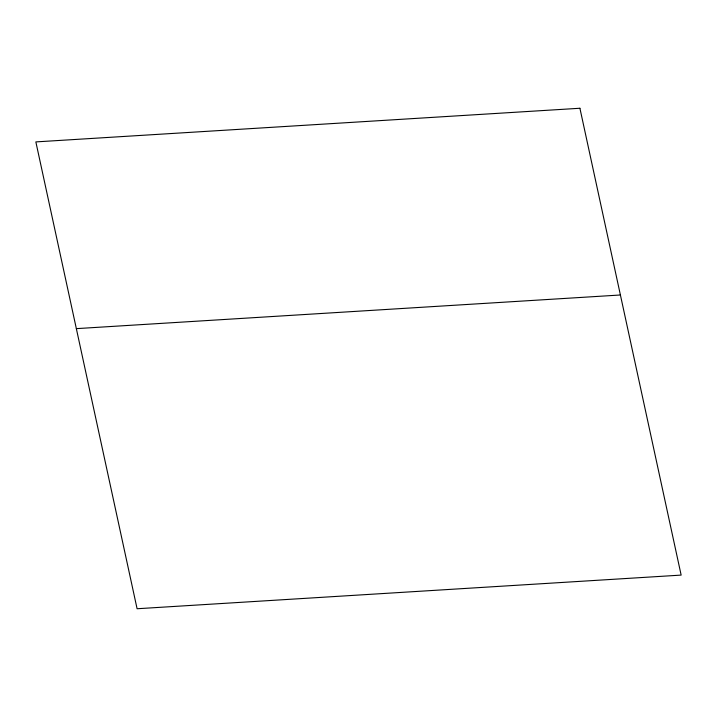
<?xml version="1.0" encoding="UTF-8"?>
<svg xmlns="http://www.w3.org/2000/svg" width="717" height="717" viewBox="0 0 717 717"><rect width="100%" height="100%" fill="white"/><g stroke="black" fill="none" stroke-linecap="round" stroke-linejoin="round"><path stroke-width="1.08" d="M76.343 328.637L620.402 294.992M579.91 108.258L35.85 141.903L137.09 608.742L681.15 575.097L579.91 108.258"/></g></svg>
